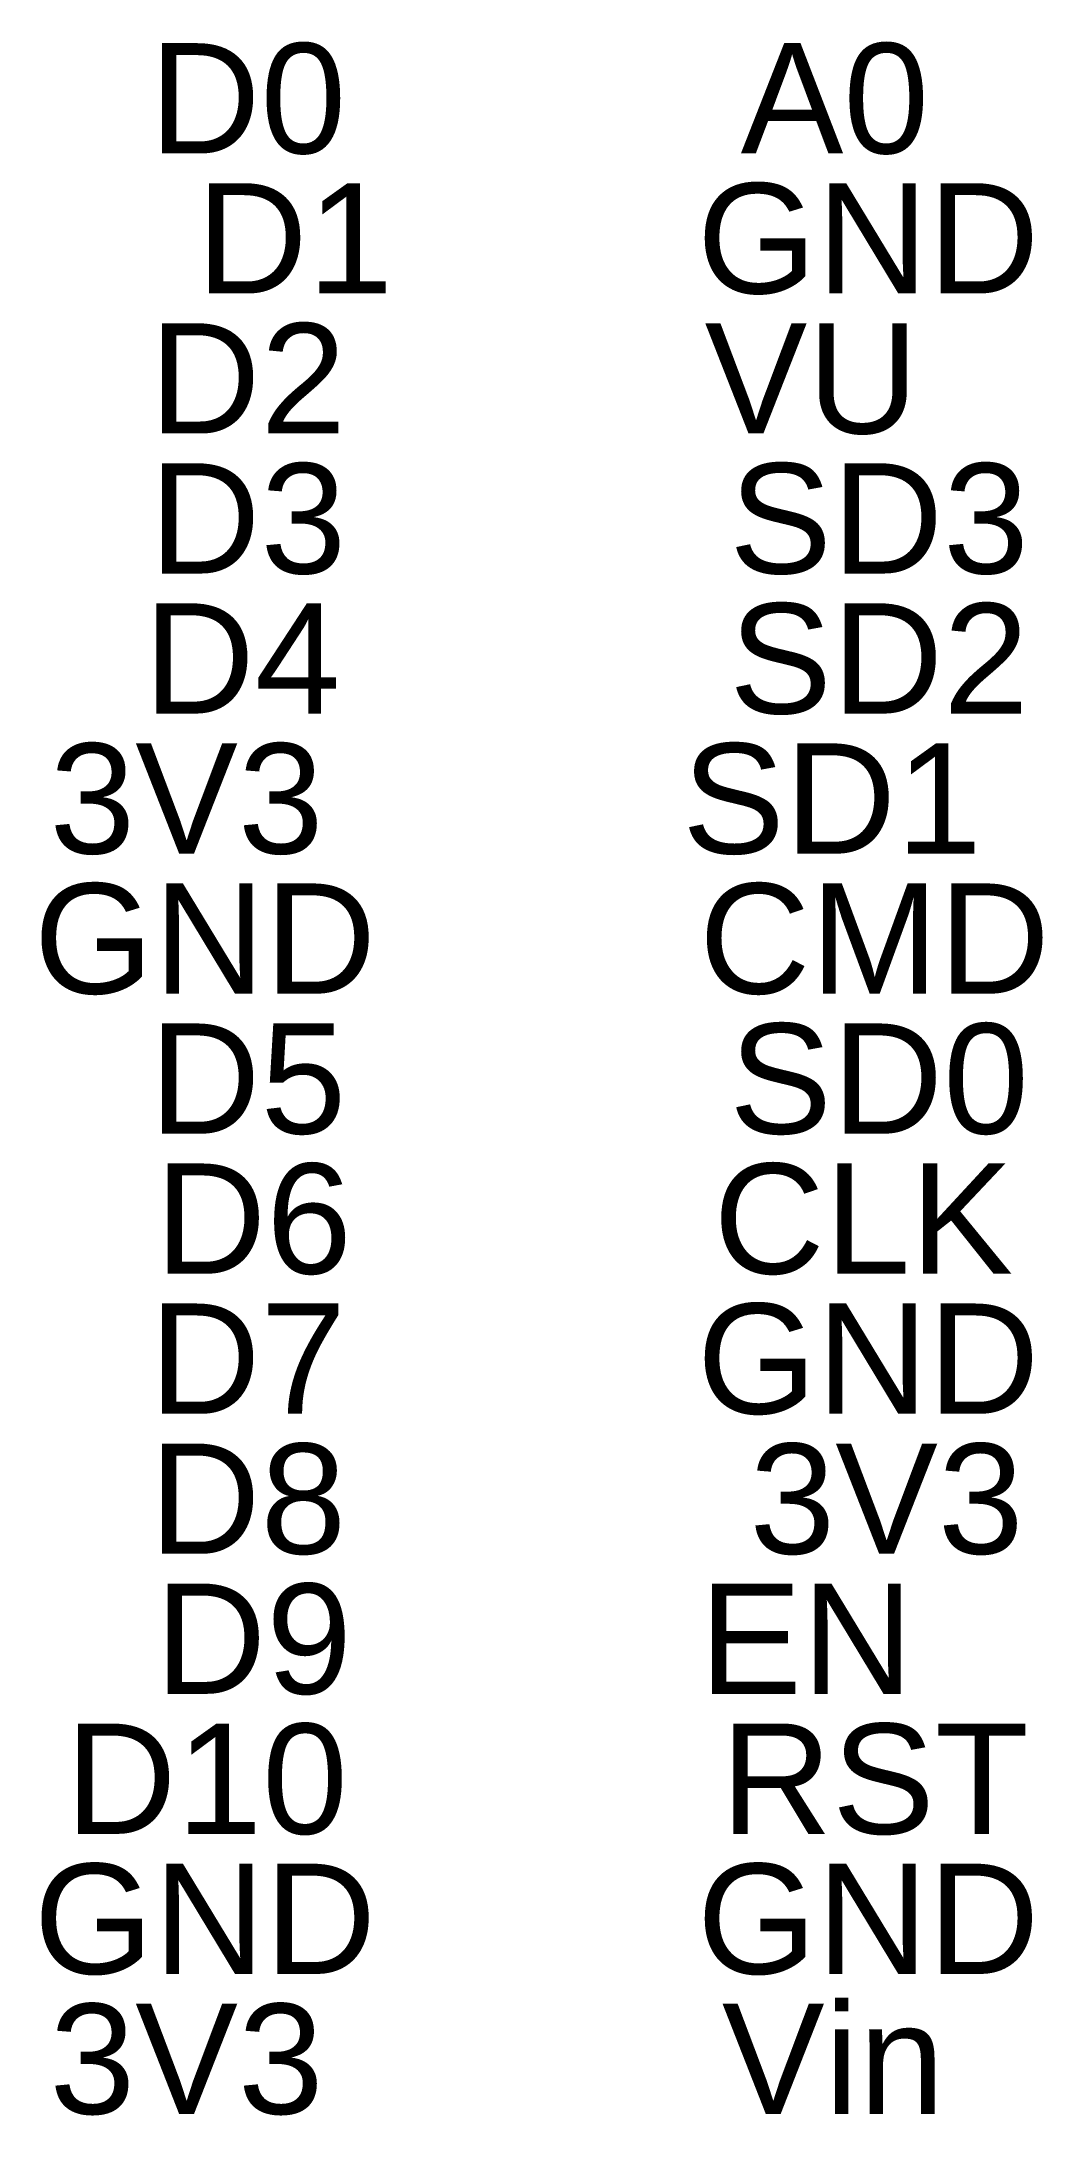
# Model space of a CAD drawing. Header units: millimetres. Extents: x 26 to 132, y 172 to 210.
# Drawn here: x 26.16 to 44.31, y 171.91 to 209.53 of the extents above.
import ezdxf
from ezdxf.enums import TextEntityAlignment as Align

# ---------------------------------------------------------------- set-up
doc = ezdxf.new("R2010")
doc.units = ezdxf.units.MM
doc.styles.get("Standard").update_dxf_attribs({"font": 'arial.ttf'})

msp = doc.modelspace()

# ---------------------------------------------------------------- texts
for s, p in [('D0', (28.115, 207.495)), ('D1', (28.969, 204.955)), ('D2', (28.115, 202.415)), ('D3', (28.115, 199.875)), ('D4', (28.011, 197.335)), ('3V3', (26.306, 194.795)), ('GND', (26.02, 192.255)), ('D5', (28.115, 189.715)), ('D6', (28.219, 187.175)), ('D7', (28.115, 184.635)), ('D8', (28.115, 182.095)), ('D9', (28.219, 179.555)), ('D10', (26.591, 177.015)), ('GND', (26.02, 174.475)), ('3V3', (26.306, 171.935))]:
    msp.add_text(s, height=2).set_placement(p)
for s, p in [('A0', (42.256, 207.495)), ('GND', (44.256, 204.955)), ('VU', (42.066, 202.415)), ('SD3', (44.066, 199.875)), ('SD2', (44.066, 197.335)), ('SD1', (43.212, 194.795)), ('CMD', (44.447, 192.255)), ('SD0', (44.066, 189.715)), ('CLK', (43.78, 187.175)), ('GND', (44.256, 184.635)), ('3V3', (43.971, 182.095)), ('EN', (41.971, 179.555)), ('RST', (44.066, 177.015)), ('GND', (44.256, 174.475)), ('Vin', (42.536, 171.935))]:
    msp.add_text(s, height=2).set_placement(p, align=Align.RIGHT)

doc.saveas('drawing.dxf')
